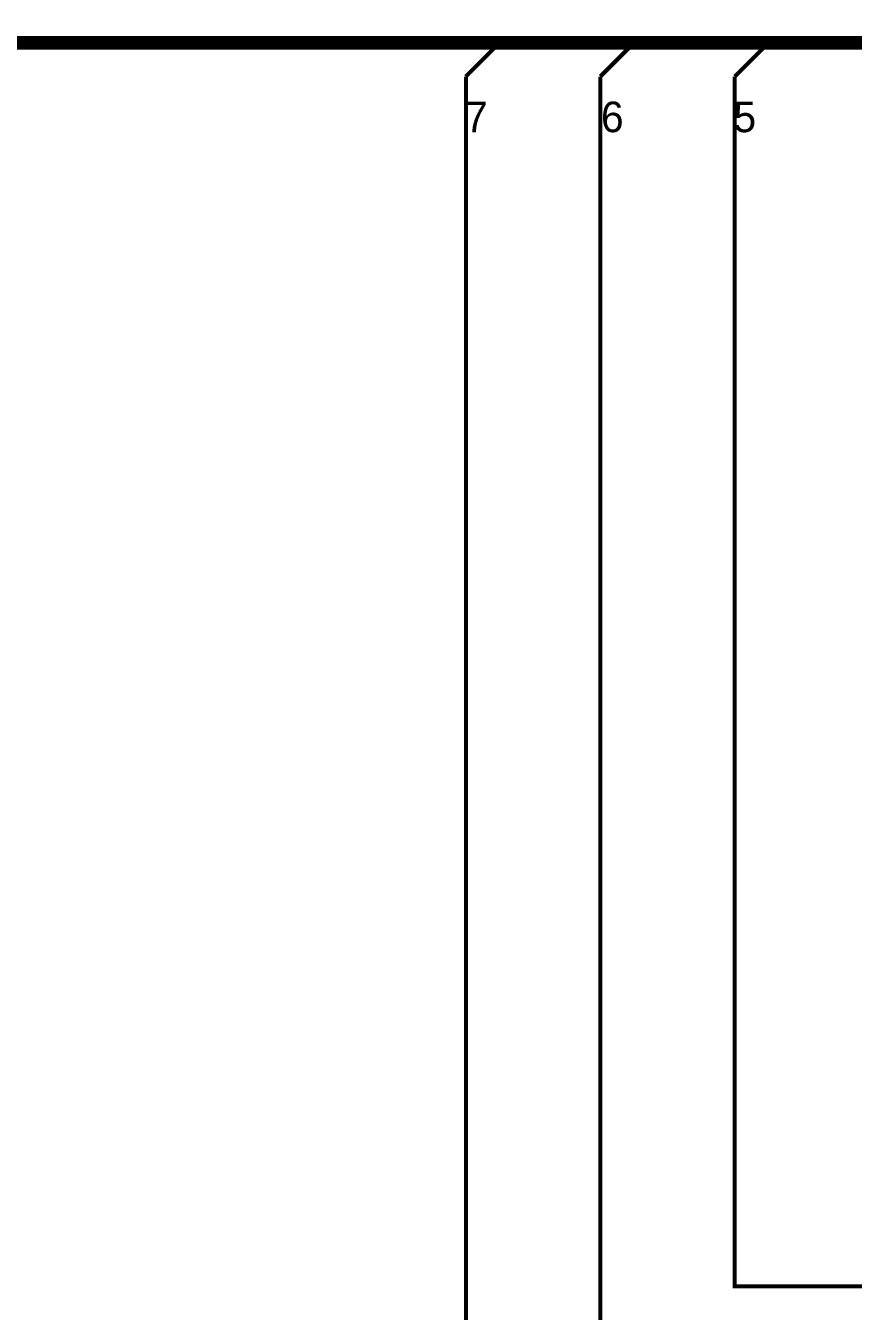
# Model space of a CAD drawing. Header units: millimetres. Extents: x 0 to 594, y 0 to 420.
# Drawn here: x 177.3 to 238.8, y 178.1 to 273.8 of the extents above; entities that cross this region are included whole.
import ezdxf

# ---------------------------------------------------------------- set-up
doc = ezdxf.new("R2010")
doc.units = ezdxf.units.MM
doc.layers.add('Sheet', color=255, linetype='Continuous')

msp = doc.modelspace()

# ---------------------------------------------------------------- linework, layer by layer
at = {"layer": 'Sheet'}
for points, const_width in [([(384.988, 402.5), (384.988, 272.498), (157.533, 272.498)], 1.016), ([(210.022, 269.986), (212.517, 272.498)], 0.3), ([(220.018, 269.986), (222.529, 272.498)], 0.3), ([(230.014, 269.986), (232.525, 272.498)], 0.3), ([(210.022, 269.986), (210.022, 167.498), (255.011, 167.498), (255.011, 140), (277.514, 140)], 0.3), ([(220.018, 269.986), (220.018, 175), (267.518, 175), (267.518, 159.995), (277.514, 159.995)], 0.3), ([(230.014, 269.986), (230.014, 179.991), (277.514, 179.991)], 0.3)]:
    msp.add_lwpolyline(points, dxfattribs=dict(at, const_width=const_width))

# ---------------------------------------------------------------- texts
for s, p in [('7', (209.959, 265.848)), ('6', (220.066, 265.848)), ('5', (229.919, 265.848))]:
    msp.add_text(s, height=2.274, dxfattribs=at).set_placement(p)

doc.saveas('drawing.dxf')
